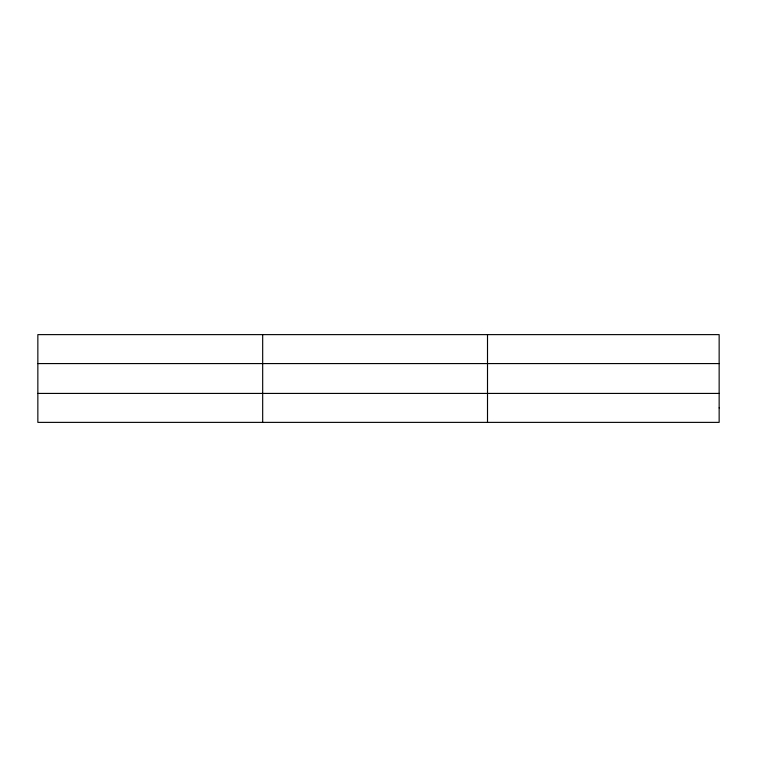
<?xml version="1.0" encoding="UTF-8"?>
<svg xmlns="http://www.w3.org/2000/svg" width="757" height="757" viewBox="0 0 757 757"><rect width="100%" height="100%" fill="white"/><g stroke="black" fill="none" stroke-linecap="round" stroke-linejoin="round"><path stroke-width="1.14" d="M262.679 334.622L262.679 422.378M487.508 334.622L487.508 422.378M37.85 363.578L719.15 363.578M37.85 393.422L719.15 393.422M719.15 407.9L719.15 422.378L37.85 422.378L37.85 334.622L719.15 334.622L719.15 407.9"/></g></svg>
